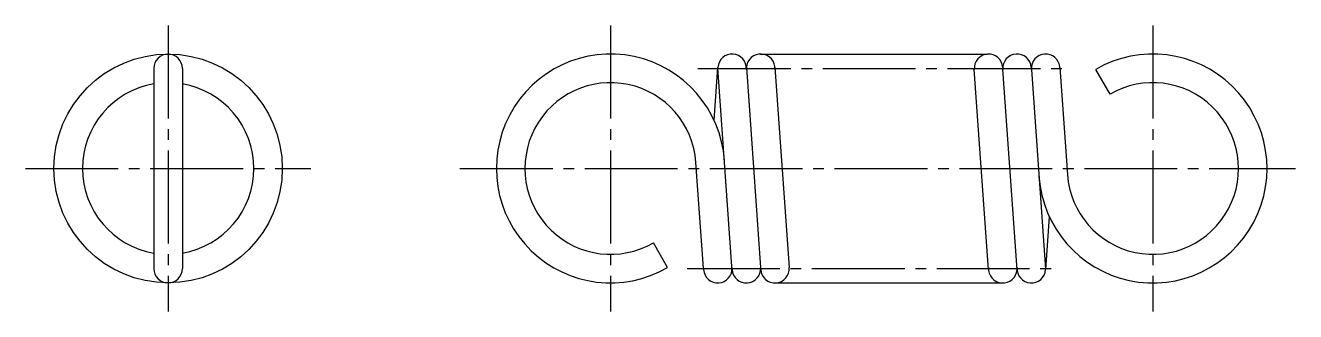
# Model space of a CAD drawing. Extents: x 5.1 to 83.5, y 5 to 65.7.
# Drawn here: x 39.04 to 83.54, y 55.74 to 65.74 of the extents above; entities outside this region: 2.
import ezdxf

# ---------------------------------------------------------------- set-up
doc = ezdxf.new("R2010")
doc.units = 0
doc.header["$LTSCALE"] = 0.25
doc.linetypes.add('CENTER', pattern=[17.5, 13, -1.5, 1.5, -1.5])
doc.linetypes.add('PHANTOM', pattern=[63.5, 31.75, -6.35, 6.35, -6.35, 6.35, -6.35])
doc.layers.get('0').update_dxf_attribs({"linetype": 'CONTINUOUS'})
doc.layers.add('CENTER', color=1, linetype='CENTER')
doc.styles.get("Standard").update_dxf_attribs({"font": 'txt', "bigfont": 'BIGFONT'})

msp = doc.modelspace()

# ---------------------------------------------------------------- linework, layer by layer
at = {"color": 3, "linetype": 'PHANTOM'}
for p, q in [((64.795, 64.743), (72.778, 64.743)), ((65.295, 56.743), (73.278, 56.743))]:
    msp.add_line(p, q, dxfattribs=at)
for p, q in [((43.536, 64.243), (43.536, 57.243)), ((44.536, 64.243), (44.536, 57.243)), ((63.164, 62.427), (63.297, 64.278)), ((63.803, 57.157), (63.296, 64.257)), ((64.294, 64.278), (64.794, 57.278)), ((65.294, 64.278), (65.794, 57.278)), ((72.779, 57.207), (72.279, 64.207)), ((73.779, 57.207), (73.279, 64.207)), ((74.279, 64.207), (74.777, 57.228)), ((75.276, 64.278), (75.544, 60.529)), ((77.036, 63.341), (76.536, 64.207)), ((62.793, 57.261), (62.529, 60.956)), ((74.908, 59.058), (74.776, 57.207)), ((61.536, 57.279), (61.036, 58.145)), ((67.291, 56.743), (67.291, 56.743)), ((69.286, 56.743), (69.287, 56.743))]:
    msp.add_line(p, q)
msp.add_circle((44.036, 60.743), 4)
for centre, radius, start, end in [((44.036, 64.243), 0.5, 0, 180), ((59.536, 60.743), 4, 4.0856, 300), ((63.795, 64.243), 0.5, 355.9144, 175.9144), ((64.795, 64.243), 0.5, 355.9144, 175.9144), ((72.778, 64.243), 0.5, 4.0856, 184.0856), ((73.778, 64.243), 0.5, 4.0856, 184.0856), ((74.778, 64.243), 0.5, 4.0856, 184.0856), ((78.536, 60.743), 4, 184.0856, 120), ((44.036, 60.743), 3, 99.5941, 260.4059), ((44.036, 60.743), 3, 279.5941, 80.4059), ((59.536, 60.743), 3, 4.0856, 300), ((78.536, 60.743), 3, 184.0856, 120), ((44.036, 57.243), 0.5, 180, 0), ((63.295, 57.243), 0.5, 184.0856, 4.0856), ((64.295, 57.243), 0.5, 184.0856, 4.0856), ((65.295, 57.243), 0.5, 184.0856, 4.0856), ((73.278, 57.243), 0.5, 175.9144, 355.9144), ((74.278, 57.243), 0.5, 175.9144, 355.9144)]:
    msp.add_arc(centre, radius, start, end)
at = {"layer": 'CENTER', "color": 1, "linetype": 'CENTER'}
for p, q in [((44.036, 65.743), (44.036, 55.743)), ((59.536, 65.743), (59.536, 55.743)), ((78.536, 65.743), (78.536, 55.743)), ((62.597, 64.243), (75.577, 64.243)), ((39.036, 60.743), (49.036, 60.743)), ((54.262, 60.743), (83.536, 60.743)), ((62.218, 57.243), (75.301, 57.243))]:
    msp.add_line(p, q, dxfattribs=at)

# ---------------------------------------------------------------- texts
for s, p in [('AWS8-25', (5, 12.5)), ('AWS08', (5, 5))]:
    msp.add_text(s, height=2).set_placement(p)

doc.saveas('drawing.dxf')
